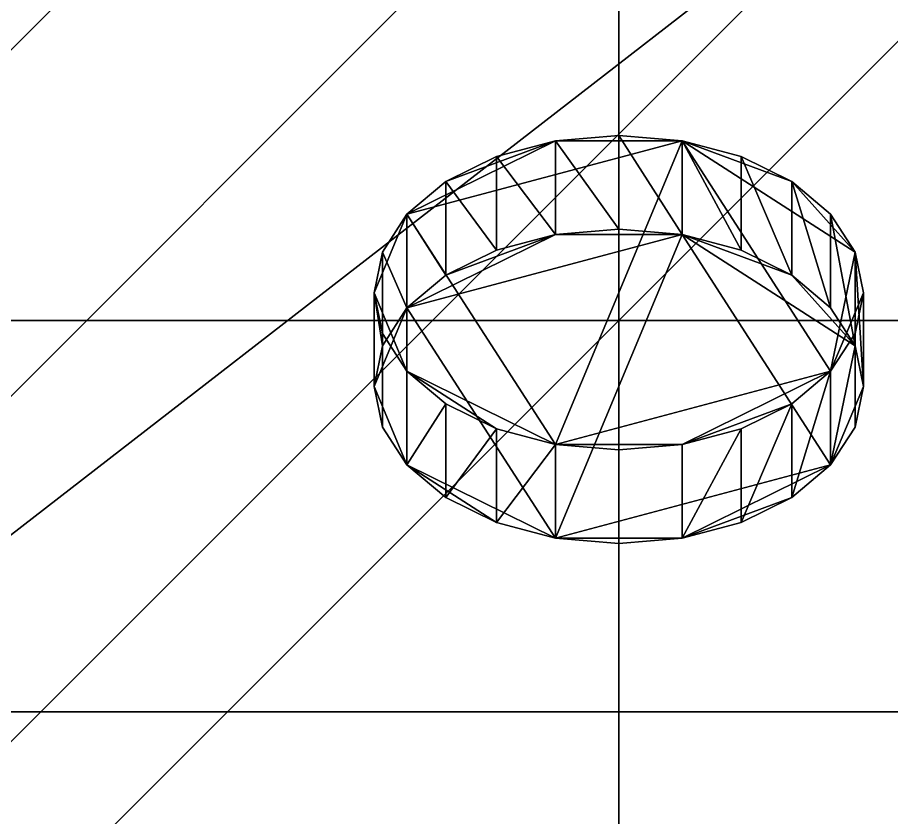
# Model space of a CAD drawing. Extents: x -1 to 2181, y -367 to 1.
# Drawn here: x 35.42 to 71.15, y -334.32 to -301.61 of the extents above; entities that cross this region are included whole.
import ezdxf

# ---------------------------------------------------------------- set-up
doc = ezdxf.new("R2010")
doc.units = 0
doc.layers.get('0').update_dxf_attribs({"lineweight": 13})
for name, color, linetype in [('IQ_200_3D', 1, 'Continuous'), ('IQ_204_2D', 7, 'Continuous'), ('IQ_CON_ELECTRICITY_INT', 7, 'Continuous')]:
    doc.layers.add(name, color=color, linetype=linetype)

# ---------------------------------------------------------------- blocks, each defined once
blk = doc.blocks.new('*X1')
at = {"color": 0}
for p, q in [((286.774344, 2204.447934), (296.618251, 2214.291842)), ((286.774344, 2205.862148), (295.204037, 2214.291842)), ((286.774344, 2207.276361), (293.789824, 2214.291842)), ((286.774344, 2208.690575), (292.37561, 2214.291842)), ((286.774344, 2210.104788), (290.961397, 2214.291842))]:
    blk.add_line(p, q, dxfattribs=at)
blk = doc.blocks.new('ELECTRICITY')
blk.add_line((-2.1213, -2.1213), (2.1213, 2.1213))
at = {"extrusion": (-1, 0, 0)}
for p, q in [((0, -2.1213, 2.1213), (0, 2.1213, 2.1213)), ((0, 2.1213, -2.1213), (0, -2.1213, -2.1213)), ((0, 2.1213, -2.1213), (0, -2.1213, 2.1213))]:
    blk.add_line(p, q, dxfattribs=at)
at = {"extrusion": (0, -1, 0)}
for p, q in [((2.1213, 0, 2.1213), (-2.1213, 0, 2.1213)), ((-2.1213, 0, -2.1213), (2.1213, 0, -2.1213)), ((-2.1213, 0, -2.1213), (2.1213, 0, 2.1213))]:
    blk.add_line(p, q, dxfattribs=at)
at = {"xscale": 0.4000000000000909, "yscale": 0.4000000000000909, "zscale": 0.4000000000000909}
blk.add_blockref('*X1', (-116.8311, -883.5954), dxfattribs=at)
at = {"extrusion": (-1, 0, 0), "xscale": 0.3999999999999773, "yscale": 0.3999999999999773, "zscale": 0.3999999999999773}
blk.add_blockref('*X1', (-116.8311, -883.5954), dxfattribs=at)
at = {"extrusion": (0, -1, 0), "xscale": 0.4000000000000909, "yscale": 0.4000000000000909, "zscale": 0.4000000000000909}
blk.add_blockref('*X1', (-116.8311, -883.5954), dxfattribs=at)

msp = doc.modelspace()

# ---------------------------------------------------------------- linework, layer by layer
at = {"layer": 'IQ_204_2D'}
msp.add_line((20, -330), (363, -330), dxfattribs=at)

# ---------------------------------------------------------------- block references
at = {"layer": 'IQ_CON_ELECTRICITY_INT', "xscale": 25, "yscale": 25, "zscale": 25}
msp.add_blockref('ELECTRICITY', (60, -314), dxfattribs=at)

# ---------------------------------------------------------------- meshes
at = {"layer": 'IQ_200_3D'}
mesh = msp.add_polyface(dxfattribs=at)
corners = [(2180, -350, 1218), (2180, 0, 1255), (0, 0, 1255), (0, -350, 1218), (2149, -296.852, 1223.618), (381, -296.852, 1223.618), (381, -54.761, 1249.211), (2149, -54.761, 1249.211)]
mesh.append_faces([[corners[k] for k in face] for face in [(1, 7, 0), (4, 0, 7)]], dxfattribs={"vtx0": -1, "vtx1": -1})
mesh.append_faces([[corners[k] for k in face] for face in [(0, 4, 5, 3), (6, 2, 3), (3, 5, 6)]], dxfattribs={"vtx0": -1, "vtx2": -1})
mesh.append_faces([[corners[k] for k in face] for face in [(6, 7, 1, 2)]], dxfattribs={"vtx1": -1, "vtx3": -1})
mesh = msp.add_polyface(dxfattribs=at)
corners = [(363, -330, 1220.114), (20, -330, 1220.114), (20, -26, 1252.251), (363, -26, 1252.251)]
mesh.append_faces([[corners[k] for k in face] for face in [(0, 1, 2, 3)]])
mesh = msp.add_polyface(dxfattribs=at)
corners = [(363, -26, 1266), (20, -26, 1266), (20, -330, 1266), (363, -330, 1266)]
mesh.append_faces([[corners[k] for k in face] for face in [(0, 1, 2, 3)]])
mesh = msp.add_polyface(dxfattribs=at)
corners = [(2180, -350, 1064.588), (0, -350, 1064.588), (0, -300, 1005), (2180, -300, 1005)]
mesh.append_faces([[corners[k] for k in face] for face in [(0, 1, 2, 3)]])
mesh = msp.add_polyface(dxfattribs=at)
corners = [(60, -306.436, 1012.67), (57.412, -306.655, 1012.931), (55, -307.297, 1013.697), (52.929, -308.319, 1014.914), (51.34, -309.65, 1016.501), (50.341, -311.201, 1018.348), (50, -312.864, 1020.331), (50.341, -314.528, 1022.314), (51.34, -316.078, 1024.161), (52.929, -317.409, 1025.748), (55, -318.431, 1026.965), (57.412, -319.073, 1027.73), (60, -319.292, 1027.991), (62.588, -319.073, 1027.73), (65, -318.431, 1026.965), (67.071, -317.409, 1025.748), (68.66, -316.078, 1024.161), (69.659, -314.528, 1022.314), (70, -312.864, 1020.331), (69.659, -311.201, 1018.348), (68.66, -309.65, 1016.501), (67.071, -308.319, 1014.914), (65, -307.297, 1013.697), (62.588, -306.655, 1012.931)]
mesh.append_faces([[corners[k] for k in face] for face in [(8, 6, 7), (10, 8, 9), (6, 4, 5), (3, 1, 2), (23, 21, 22), (21, 19, 20)]], dxfattribs={"vtx0": -1})
mesh.append_faces([[corners[k] for k in face] for face in [(11, 8, 10), (19, 16, 18)]], dxfattribs={"vtx0": -1, "vtx1": -1})
mesh.append_faces([[corners[k] for k in face] for face in [(4, 8, 11), (11, 23, 4), (6, 8, 4), (4, 23, 1), (16, 23, 11), (19, 21, 23), (16, 19, 23), (11, 13, 16)]], dxfattribs={"vtx0": -1, "vtx1": -1, "vtx2": -1})
mesh.append_faces([[corners[k] for k in face] for face in [(1, 3, 4), (13, 15, 16)]], dxfattribs={"vtx0": -1, "vtx2": -1})
mesh.append_faces([[corners[k] for k in face] for face in [(0, 1, 23)]], dxfattribs={"vtx1": -1})
mesh.append_faces([[corners[k] for k in face] for face in [(11, 12, 13), (13, 14, 15), (16, 17, 18)]], dxfattribs={"vtx2": -1})
mesh = msp.add_polyface(dxfattribs=at)
corners = [(60, -310.267, 1009.457), (57.412, -310.486, 1009.718), (55, -311.128, 1010.483), (52.929, -312.149, 1011.7), (51.34, -313.48, 1013.287), (50.341, -315.031, 1015.134), (50, -316.694, 1017.117), (50.341, -318.358, 1019.1), (51.34, -319.908, 1020.947), (52.929, -321.24, 1022.534), (55, -322.261, 1023.751), (57.412, -322.903, 1024.516), (60, -323.122, 1024.777), (60, -319.292, 1027.991), (57.412, -319.073, 1027.73), (55, -318.431, 1026.965), (52.929, -317.409, 1025.748), (51.34, -316.078, 1024.161), (50.341, -314.528, 1022.314), (50, -312.864, 1020.331), (50.341, -311.201, 1018.348), (51.34, -309.65, 1016.501), (52.929, -308.319, 1014.914), (55, -307.297, 1013.697), (57.412, -306.655, 1012.931), (60, -306.436, 1012.67)]
mesh.append_faces([[corners[k] for k in face] for face in [(15, 10, 14), (9, 16, 8), (20, 5, 19), (21, 4, 20), (2, 23, 1)]], dxfattribs={"vtx0": -1, "vtx1": -1})
mesh.append_faces([[corners[k] for k in face] for face in [(8, 16, 17), (14, 10, 11), (2, 22, 23), (1, 23, 24), (21, 3, 4), (19, 5, 6)]], dxfattribs={"vtx0": -1, "vtx2": -1})
mesh.append_faces([[corners[k] for k in face] for face in [(13, 14, 11, 12), (25, 0, 24)]], dxfattribs={"vtx1": -1})
mesh.append_faces([[corners[k] for k in face] for face in [(15, 16, 9), (9, 10, 15), (21, 22, 3), (4, 5, 20), (0, 1, 24), (2, 3, 22)]], dxfattribs={"vtx1": -1, "vtx2": -1})
mesh.append_faces([[corners[k] for k in face] for face in [(17, 18, 7, 8), (6, 7, 18, 19)]], dxfattribs={"vtx1": -1, "vtx3": -1})
mesh = msp.add_polyface(dxfattribs=at)
corners = [(60, -323.122, 1024.777), (62.588, -322.903, 1024.516), (65, -322.261, 1023.751), (67.071, -321.24, 1022.534), (68.66, -319.908, 1020.947), (69.659, -318.358, 1019.1), (70, -316.694, 1017.117), (69.659, -315.031, 1015.134), (68.66, -313.48, 1013.287), (67.071, -312.149, 1011.7), (65, -311.128, 1010.483), (62.588, -310.486, 1009.718), (60, -310.267, 1009.457), (60, -306.436, 1012.67), (62.588, -306.655, 1012.931), (65, -307.297, 1013.697), (67.071, -308.319, 1014.914), (68.66, -309.65, 1016.501), (69.659, -311.201, 1018.348), (70, -312.864, 1020.331), (69.659, -314.528, 1022.314), (68.66, -316.078, 1024.161), (67.071, -317.409, 1025.748), (65, -318.431, 1026.965), (62.588, -319.073, 1027.73), (60, -319.292, 1027.991)]
mesh.append_faces([[corners[k] for k in face] for face in [(14, 11, 13), (15, 10, 14), (9, 16, 8), (2, 23, 1)]], dxfattribs={"vtx0": -1, "vtx1": -1})
mesh.append_faces([[corners[k] for k in face] for face in [(8, 16, 17), (7, 17, 18), (14, 10, 11), (2, 22, 23), (1, 23, 24), (21, 3, 4)]], dxfattribs={"vtx0": -1, "vtx2": -1})
mesh.append_faces([[corners[k] for k in face] for face in [(0, 1, 24, 25)]], dxfattribs={"vtx1": -1})
mesh.append_faces([[corners[k] for k in face] for face in [(15, 16, 9), (7, 8, 17), (9, 10, 15), (6, 7, 18), (18, 19, 6), (21, 22, 3), (2, 3, 22)]], dxfattribs={"vtx1": -1, "vtx2": -1})
mesh.append_faces([[corners[k] for k in face] for face in [(19, 20, 5, 6), (20, 21, 4, 5)]], dxfattribs={"vtx1": -1, "vtx3": -1})
mesh.append_faces([[corners[k] for k in face] for face in [(11, 12, 13)]], dxfattribs={"vtx2": -1})
mesh = msp.add_polyface(dxfattribs=at)
corners = [(60, -310.267, 1009.457), (62.588, -310.486, 1009.718), (65, -311.128, 1010.483), (67.071, -312.149, 1011.7), (68.66, -313.48, 1013.287), (69.659, -315.031, 1015.134), (70, -316.694, 1017.117), (69.659, -318.358, 1019.1), (68.66, -319.908, 1020.947), (67.071, -321.24, 1022.534), (65, -322.261, 1023.751), (62.588, -322.903, 1024.516), (60, -323.122, 1024.777), (57.412, -322.903, 1024.516), (55, -322.261, 1023.751), (52.929, -321.24, 1022.534), (51.34, -319.908, 1020.947), (50.341, -318.358, 1019.1), (50, -316.694, 1017.117), (50.341, -315.031, 1015.134), (51.34, -313.48, 1013.287), (52.929, -312.149, 1011.7), (55, -311.128, 1010.483), (57.412, -310.486, 1009.718)]
mesh.append_faces([[corners[k] for k in face] for face in [(8, 6, 7), (11, 9, 10), (5, 3, 4), (3, 1, 2), (16, 14, 15), (23, 21, 22)]], dxfattribs={"vtx0": -1})
mesh.append_faces([[corners[k] for k in face] for face in [(13, 1, 8), (11, 13, 8), (1, 3, 5), (8, 1, 5), (13, 16, 20), (20, 16, 18), (1, 20, 23), (1, 13, 20)]], dxfattribs={"vtx0": -1, "vtx1": -1, "vtx2": -1})
mesh.append_faces([[corners[k] for k in face] for face in [(11, 8, 9), (16, 13, 14), (23, 20, 21)]], dxfattribs={"vtx0": -1, "vtx2": -1})
mesh.append_faces([[corners[k] for k in face] for face in [(0, 1, 23), (19, 20, 18)]], dxfattribs={"vtx1": -1})
mesh.append_faces([[corners[k] for k in face] for face in [(5, 6, 8)]], dxfattribs={"vtx1": -1, "vtx2": -1})
mesh.append_faces([[corners[k] for k in face] for face in [(11, 12, 13), (16, 17, 18)]], dxfattribs={"vtx2": -1})
mesh = msp.add_polyface(dxfattribs=at)
corners = [(363, -330, 1266), (20, -330, 1266), (20, -330, 1220.114), (363, -330, 1220.114)]
mesh.append_faces([[corners[k] for k in face] for face in [(0, 1, 2, 3)]])

doc.saveas('drawing.dxf')
